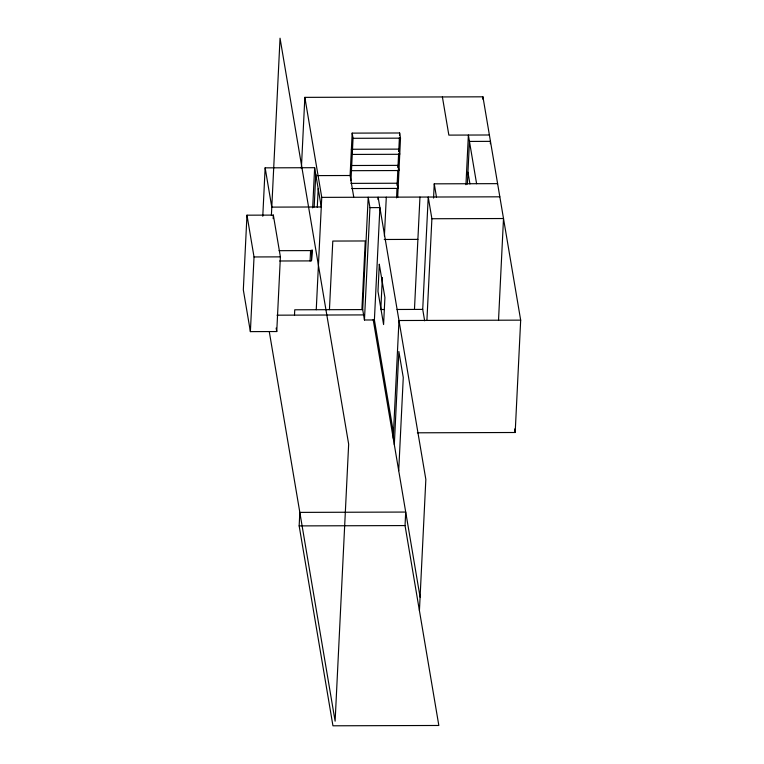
<?xml version="1.0" encoding="UTF-8"?>
<svg xmlns="http://www.w3.org/2000/svg" width="764" height="764" viewBox="0 0 764 764"><rect width="100%" height="100%" fill="white"/><g stroke="black" fill="none" stroke-linecap="round" stroke-linejoin="round"><path stroke-width="1.15" d="M396.573 197.895L396.946 188.88M397.089 185.49L397.824 170.133M397.681 197.437L400.508 138.16L399.639 132.984L352.175 133.127L350.103 175.51L353.722 196.921M246.973 215.181L243.324 289.852L250.382 331.624L276.749 331.538L280.398 256.866L273.34 215.104L246.973 215.181L254.03 256.952L250.382 331.624M262.778 216.279L265.146 167.851L314.644 167.698L321.281 206.968L271.783 207.12L265.146 167.851M271.382 215.429L280.044 38.2L348.661 444.161L335.119 721.178L269.281 331.643M273.168 218.657L273.34 215.104M301.369 168.538L304.846 97.362L482.934 96.818L520.676 320.145L515.184 432.5L417.345 432.806M294.493 315.131L294.751 309.792L362.699 309.582L364.457 319.992L374.398 319.963L393.479 432.873M310.079 261.011L310.595 250.382M312.677 207.865L314.644 167.698M311.559 260.476L312.075 249.771M314.176 206.977L315.771 174.364M299.163 525.899L299.822 512.386L405.703 512.061L405.044 525.575L438.832 725.475L332.951 725.8L299.163 525.899L405.044 525.575M317.28 207.321L318.187 188.679M316.248 309.726L321.749 197.37L304.846 97.362M329.437 309.687L332.798 241.061L365.249 240.966L361.897 309.592M350.972 180.676L353.044 138.303L352.175 133.127M362.699 309.582L368.191 197.227L369.948 207.636L364.457 319.992M378.018 199.557L378.132 197.188L425.844 479.439L419.426 610.646M374.398 319.963L379.899 207.607L369.948 207.636M382.363 277.475L380.797 309.525L384.282 309.516M384.397 235.952L386.297 197.169M397.939 167.755L398.617 153.765M398.732 151.444L399.41 137.596M399.524 135.285L399.639 132.984M393.221 438.211L398.98 320.517L520.676 320.145M394.31 444.648L398.865 351.488L403.268 377.54L398.712 470.7M414.47 309.43L419.961 197.064M424.66 320.823L422.721 309.401L428.222 197.036L431.889 218.743L426.914 320.46M433.56 198.057L434.248 183.838L497.612 183.647M465.954 184.735L468.38 135.056L476.602 183.713M467.367 184.048L469.459 141.426L490.459 141.359L490.345 143.727M482.819 99.186L482.934 96.818M498.529 320.24L503.505 218.523L431.889 218.743M489.38 134.989L448.85 135.113L442.394 96.942M353.044 138.303L400.508 138.16M317.375 175.605L350.103 175.51M350.905 183.379L397.184 183.236L398.054 188.412L351.774 188.555M321.749 197.37L499.837 196.816M384.225 239.485L417.898 239.38M279.051 250.688L311.951 250.592L311.445 260.896L279.719 260.992M254.03 256.952L280.398 256.866M397.051 309.477L422.721 309.401M276.998 315.179L364.122 314.911M514.592 428.996L515.184 432.5M467.95 172.225L469.936 183.971M434.248 183.838L436.473 197.017M373.176 319.581L420.085 597.133M276.157 328.062L276.749 331.538M379.297 264.315L377.979 291.342L383.585 324.557L384.913 297.53L379.297 264.315M398.846 149.123L351.383 149.267L352.261 154.433L399.725 154.29L398.846 149.123M398.054 165.368L350.59 165.511L351.469 170.687L398.932 170.544L398.054 165.368"/></g></svg>
